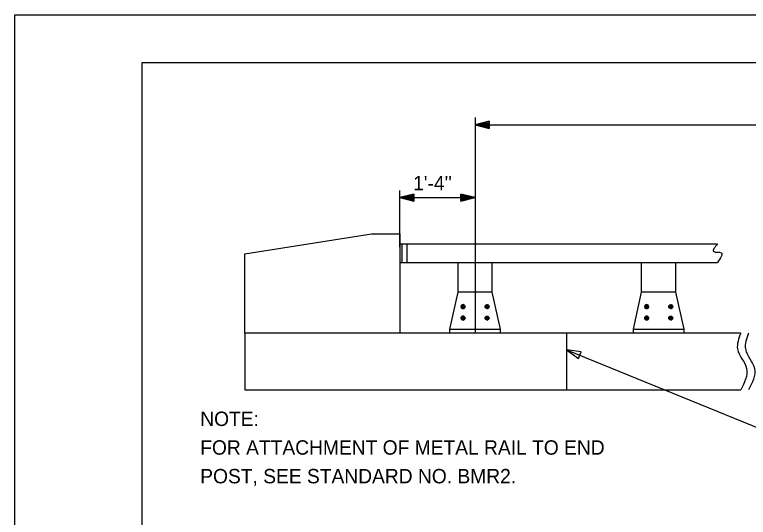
# Model space of a CAD drawing. Extents: x 92201 to 92227, y 89771.2 to 89784.6.
# Drawn here: x 92201.027 to 92204.238, y 89780.688 to 89782.886 of the extents above; entities that cross this region are included whole.
import ezdxf

# ---------------------------------------------------------------- set-up
doc = ezdxf.new("R2010")
doc.units = 0
for name, color, linetype in [('Dimension Lines', 7, 'Continuous'), ('Mis Center Lines', 7, 'Continuous'), ('Mis Object Lines', 7, 'Continuous'), ('Miscellaneous Lines', 7, 'Continuous'), ('Plan Sheet', 7, 'Continuous'), ('Plot Shape', 7, 'Continuous'), ('Rebar Lines', 7, 'Continuous'), ('Structural Steel Lines', 7, 'Continuous'), ('Text', 7, 'Continuous'), ('User Information Notes', 7, 'Continuous')]:
    doc.layers.add(name, color=color, linetype=linetype)

msp = doc.modelspace()

# ---------------------------------------------------------------- linework, layer by layer
at = {"layer": 'Dimension Lines'}
for p, q in [((92203.0418, 89782.4043), (92209.8726, 89782.4043)), ((92202.7121, 89781.8696), (92202.7121, 89782.1178)), ((92202.7121, 89782.0863), (92203.0418, 89782.0863))]:
    msp.add_line(p, q, dxfattribs=at)
for points in [[(92203.1036, 89782.4043), (92203.1036, 89782.4012), (92203.0418, 89782.4043), (92203.1036, 89782.3982), (92203.1036, 89782.3951), (92203.0418, 89782.4043), (92203.1036, 89782.392), (92203.1036, 89782.3889), (92203.0418, 89782.4043), (92203.1036, 89782.4198), (92203.1036, 89782.4167), (92203.0418, 89782.4043), (92203.1036, 89782.4136), (92203.1036, 89782.4105), (92203.0418, 89782.4043), (92203.1036, 89782.4074), (92203.1036, 89782.3889), (92203.1036, 89782.4198), (92203.0418, 89782.4043), (92203.1036, 89782.3889)], [(92202.7739, 89782.0863), (92202.7739, 89782.0832), (92202.7121, 89782.0863), (92202.7739, 89782.0802), (92202.7739, 89782.077), (92202.7121, 89782.0863), (92202.7739, 89782.074), (92202.7739, 89782.0708), (92202.7121, 89782.0863), (92202.7739, 89782.1018), (92202.7739, 89782.0986), (92202.7121, 89782.0863), (92202.7739, 89782.0956), (92202.7739, 89782.0925), (92202.7121, 89782.0863), (92202.7739, 89782.0894), (92202.7739, 89782.0708), (92202.7739, 89782.1018), (92202.7121, 89782.0863), (92202.7739, 89782.0708)], [(92202.98, 89782.0863), (92202.98, 89782.0894), (92203.0418, 89782.0863), (92202.98, 89782.0925), (92202.98, 89782.0956), (92203.0418, 89782.0863), (92202.98, 89782.0986), (92202.98, 89782.1018), (92203.0418, 89782.0863), (92202.98, 89782.0708), (92202.98, 89782.074), (92203.0418, 89782.0863), (92202.98, 89782.077), (92202.98, 89782.0802), (92203.0418, 89782.0863), (92202.98, 89782.0832), (92202.98, 89782.1018), (92202.98, 89782.0708), (92203.0418, 89782.0863), (92202.98, 89782.1018)]]:
    msp.add_lwpolyline(points, dxfattribs=at)
at = {"layer": 'Mis Center Lines'}
msp.add_line((92203.0418, 89782.4358), (92203.0418, 89781.4927), dxfattribs=at)
at = {"layer": 'Mis Object Lines'}
for p, q in [((92202.0346, 89781.4927), (92202.0346, 89781.8408)), ((92202.0346, 89781.4927), (92202.0346, 89781.2454)), ((92204.2043, 89781.4927), (92202.0346, 89781.4927))]:
    msp.add_line(p, q, dxfattribs=at)
for points in [[(92202.0346, 89781.8408), (92202.5884, 89781.9271), (92202.7121, 89781.9271), (92202.7121, 89781.4927)], [(92202.0346, 89781.2454), (92204.2043, 89781.2454)]]:
    msp.add_lwpolyline(points, dxfattribs=at)
for points in [[(92204.2043, 89781.4927), (92204.1904, 89781.4245), (92204.2303, 89781.3386), (92204.2043, 89781.2454)], [(92204.2387, 89781.4927), (92204.2249, 89781.4245), (92204.2648, 89781.3386), (92204.2387, 89781.2454)]]:
    msp.add_spline(points, degree=3, dxfattribs=at)
at = {"layer": 'Miscellaneous Lines'}
for p, q in [((92202.743, 89781.8843), (92204.1029, 89781.8843)), ((92202.743, 89781.8843), (92202.743, 89781.8019)), ((92202.743, 89781.8019), (92204.1029, 89781.8019))]:
    msp.add_line(p, q, dxfattribs=at)
msp.add_spline([(92204.1029, 89781.8843), (92204.0861, 89781.8498), (92204.1184, 89781.8453), (92204.1029, 89781.8019)], degree=3, dxfattribs=at)
at = {"layer": 'Plan Sheet'}
for p, q in [((92201.0266, 89782.8858), (92201.0266, 89782.8858)), ((92201.5853, 89771.5471), (92201.5853, 89782.6771)), ((92201.5853, 89782.6771), (92218.5455, 89782.6771))]:
    msp.add_line(p, q, dxfattribs=at)
at = {"layer": 'Plot Shape'}
msp.add_lwpolyline([(92201.0266, 89782.8858), (92218.5501, 89782.8858), (92218.5501, 89771.2258), (92201.0266, 89771.2258)], close=True, dxfattribs=at)
at = {"layer": 'Rebar Lines'}
for points in [[(92202.9891, 89781.6182), (92202.9857, 89781.6176), (92202.9829, 89781.6157), (92202.981, 89781.6128), (92202.9803, 89781.6095), (92202.981, 89781.6061), (92202.9829, 89781.6033), (92202.9857, 89781.6015), (92202.9891, 89781.6008), (92202.9923, 89781.6015), (92202.9952, 89781.6033), (92202.9971, 89781.6061), (92202.9977, 89781.6095), (92202.9971, 89781.6128), (92202.9952, 89781.6156), (92202.9924, 89781.6176), (92202.9891, 89781.6182), (92202.9891, 89781.6095), (92202.9891, 89781.6008), (92202.9857, 89781.6015), (92202.9891, 89781.6095), (92202.9829, 89781.6033), (92202.981, 89781.6061), (92202.9891, 89781.6095), (92202.9803, 89781.6095), (92202.981, 89781.6128), (92202.9891, 89781.6095), (92202.9829, 89781.6157), (92202.9857, 89781.6176), (92202.9891, 89781.6095), (92202.9924, 89781.6176), (92202.9952, 89781.6156), (92202.9891, 89781.6095), (92202.9971, 89781.6128), (92202.9977, 89781.6095), (92202.9891, 89781.6095), (92202.9971, 89781.6061), (92202.9952, 89781.6033), (92202.9891, 89781.6095), (92202.9923, 89781.6015)], [(92203.0946, 89781.6182), (92203.098, 89781.6176), (92203.1008, 89781.6157), (92203.1027, 89781.6128), (92203.1033, 89781.6095), (92203.1027, 89781.6061), (92203.1008, 89781.6033), (92203.098, 89781.6015), (92203.0946, 89781.6008), (92203.0913, 89781.6015), (92203.0885, 89781.6033), (92203.0866, 89781.6061), (92203.0859, 89781.6095), (92203.0866, 89781.6128), (92203.0884, 89781.6156), (92203.0912, 89781.6176), (92203.0946, 89781.6182), (92203.0946, 89781.6095), (92203.0946, 89781.6008), (92203.098, 89781.6015), (92203.0946, 89781.6095), (92203.1008, 89781.6033), (92203.1027, 89781.6061), (92203.0946, 89781.6095), (92203.1033, 89781.6095), (92203.1027, 89781.6128), (92203.0946, 89781.6095), (92203.1008, 89781.6157), (92203.098, 89781.6176), (92203.0946, 89781.6095), (92203.0912, 89781.6176), (92203.0884, 89781.6156), (92203.0946, 89781.6095), (92203.0866, 89781.6128), (92203.0859, 89781.6095), (92203.0946, 89781.6095), (92203.0866, 89781.6061), (92203.0885, 89781.6033), (92203.0946, 89781.6095), (92203.0913, 89781.6015)], [(92203.7928, 89781.6182), (92203.7894, 89781.6176), (92203.7866, 89781.6157), (92203.7847, 89781.6128), (92203.7841, 89781.6095), (92203.7847, 89781.6061), (92203.7866, 89781.6033), (92203.7894, 89781.6015), (92203.7928, 89781.6008), (92203.7961, 89781.6015), (92203.799, 89781.6033), (92203.8008, 89781.6061), (92203.8015, 89781.6095), (92203.8008, 89781.6128), (92203.799, 89781.6156), (92203.7961, 89781.6176), (92203.7928, 89781.6182), (92203.7928, 89781.6095), (92203.7928, 89781.6008), (92203.7894, 89781.6015), (92203.7928, 89781.6095), (92203.7866, 89781.6033), (92203.7847, 89781.6061), (92203.7928, 89781.6095), (92203.7841, 89781.6095), (92203.7847, 89781.6128), (92203.7928, 89781.6095), (92203.7866, 89781.6157), (92203.7894, 89781.6176), (92203.7928, 89781.6095), (92203.7961, 89781.6176), (92203.799, 89781.6156), (92203.7928, 89781.6095), (92203.8008, 89781.6128), (92203.8015, 89781.6095), (92203.7928, 89781.6095), (92203.8008, 89781.6061), (92203.799, 89781.6033), (92203.7928, 89781.6095), (92203.7961, 89781.6015)], [(92203.8983, 89781.6182), (92203.9017, 89781.6176), (92203.9045, 89781.6157), (92203.9065, 89781.6128), (92203.9071, 89781.6095), (92203.9065, 89781.6061), (92203.9045, 89781.6033), (92203.9017, 89781.6015), (92203.8983, 89781.6008), (92203.8951, 89781.6015), (92203.8922, 89781.6033), (92203.8903, 89781.6061), (92203.8897, 89781.6095), (92203.8903, 89781.6128), (92203.8922, 89781.6156), (92203.8949, 89781.6176), (92203.8983, 89781.6182), (92203.8983, 89781.6095), (92203.8983, 89781.6008), (92203.9017, 89781.6015), (92203.8983, 89781.6095), (92203.9045, 89781.6033), (92203.9065, 89781.6061), (92203.8983, 89781.6095), (92203.9071, 89781.6095), (92203.9065, 89781.6128), (92203.8983, 89781.6095), (92203.9045, 89781.6157), (92203.9017, 89781.6176), (92203.8983, 89781.6095), (92203.8949, 89781.6176), (92203.8922, 89781.6156), (92203.8983, 89781.6095), (92203.8903, 89781.6128), (92203.8897, 89781.6095), (92203.8983, 89781.6095), (92203.8903, 89781.6061), (92203.8922, 89781.6033), (92203.8983, 89781.6095), (92203.8951, 89781.6015)], [(92202.9891, 89781.568), (92202.9857, 89781.5673), (92202.9829, 89781.5654), (92202.981, 89781.5626), (92202.9803, 89781.5592), (92202.981, 89781.5559), (92202.9829, 89781.5531), (92202.9857, 89781.5512), (92202.9891, 89781.5506), (92202.9923, 89781.5512), (92202.9952, 89781.5531), (92202.9971, 89781.5559), (92202.9977, 89781.5592), (92202.9971, 89781.5626), (92202.9952, 89781.5654), (92202.9924, 89781.5673), (92202.9891, 89781.568), (92202.9891, 89781.5592), (92202.9891, 89781.5506), (92202.9857, 89781.5512), (92202.9891, 89781.5592), (92202.9829, 89781.5531), (92202.981, 89781.5559), (92202.9891, 89781.5592), (92202.9803, 89781.5592), (92202.981, 89781.5626), (92202.9891, 89781.5592), (92202.9829, 89781.5654), (92202.9857, 89781.5673), (92202.9891, 89781.5592), (92202.9924, 89781.5673), (92202.9952, 89781.5654), (92202.9891, 89781.5592), (92202.9971, 89781.5626), (92202.9977, 89781.5592), (92202.9891, 89781.5592), (92202.9971, 89781.5559), (92202.9952, 89781.5531), (92202.9891, 89781.5592), (92202.9923, 89781.5512)], [(92203.0946, 89781.568), (92203.098, 89781.5673), (92203.1008, 89781.5654), (92203.1027, 89781.5626), (92203.1033, 89781.5592), (92203.1027, 89781.5559), (92203.1008, 89781.5531), (92203.098, 89781.5512), (92203.0946, 89781.5506), (92203.0913, 89781.5512), (92203.0885, 89781.5531), (92203.0866, 89781.5559), (92203.0859, 89781.5592), (92203.0866, 89781.5626), (92203.0884, 89781.5654), (92203.0912, 89781.5673), (92203.0946, 89781.568), (92203.0946, 89781.5592), (92203.0946, 89781.5506), (92203.098, 89781.5512), (92203.0946, 89781.5592), (92203.1008, 89781.5531), (92203.1027, 89781.5559), (92203.0946, 89781.5592), (92203.1033, 89781.5592), (92203.1027, 89781.5626), (92203.0946, 89781.5592), (92203.1008, 89781.5654), (92203.098, 89781.5673), (92203.0946, 89781.5592), (92203.0912, 89781.5673), (92203.0884, 89781.5654), (92203.0946, 89781.5592), (92203.0866, 89781.5626), (92203.0859, 89781.5592), (92203.0946, 89781.5592), (92203.0866, 89781.5559), (92203.0885, 89781.5531), (92203.0946, 89781.5592), (92203.0913, 89781.5512)], [(92203.7928, 89781.568), (92203.7894, 89781.5673), (92203.7866, 89781.5654), (92203.7847, 89781.5626), (92203.7841, 89781.5592), (92203.7847, 89781.5559), (92203.7866, 89781.5531), (92203.7894, 89781.5512), (92203.7928, 89781.5506), (92203.7961, 89781.5512), (92203.799, 89781.5531), (92203.8008, 89781.5559), (92203.8015, 89781.5592), (92203.8008, 89781.5626), (92203.799, 89781.5654), (92203.7961, 89781.5673), (92203.7928, 89781.568), (92203.7928, 89781.5592), (92203.7928, 89781.5506), (92203.7894, 89781.5512), (92203.7928, 89781.5592), (92203.7866, 89781.5531), (92203.7847, 89781.5559), (92203.7928, 89781.5592), (92203.7841, 89781.5592), (92203.7847, 89781.5626), (92203.7928, 89781.5592), (92203.7866, 89781.5654), (92203.7894, 89781.5673), (92203.7928, 89781.5592), (92203.7961, 89781.5673), (92203.799, 89781.5654), (92203.7928, 89781.5592), (92203.8008, 89781.5626), (92203.8015, 89781.5592), (92203.7928, 89781.5592), (92203.8008, 89781.5559), (92203.799, 89781.5531), (92203.7928, 89781.5592), (92203.7961, 89781.5512)], [(92203.8983, 89781.568), (92203.9017, 89781.5673), (92203.9045, 89781.5654), (92203.9065, 89781.5626), (92203.9071, 89781.5592), (92203.9065, 89781.5559), (92203.9045, 89781.5531), (92203.9017, 89781.5512), (92203.8983, 89781.5506), (92203.8951, 89781.5512), (92203.8922, 89781.5531), (92203.8903, 89781.5559), (92203.8897, 89781.5592), (92203.8903, 89781.5626), (92203.8922, 89781.5654), (92203.8949, 89781.5673), (92203.8983, 89781.568), (92203.8983, 89781.5592), (92203.8983, 89781.5506), (92203.9017, 89781.5512), (92203.8983, 89781.5592), (92203.9045, 89781.5531), (92203.9065, 89781.5559), (92203.8983, 89781.5592), (92203.9071, 89781.5592), (92203.9065, 89781.5626), (92203.8983, 89781.5592), (92203.9045, 89781.5654), (92203.9017, 89781.5673), (92203.8983, 89781.5592), (92203.8949, 89781.5673), (92203.8922, 89781.5654), (92203.8983, 89781.5592), (92203.8903, 89781.5626), (92203.8897, 89781.5592), (92203.8983, 89781.5592), (92203.8903, 89781.5559), (92203.8922, 89781.5531), (92203.8983, 89781.5592), (92203.8951, 89781.5512)]]:
    msp.add_lwpolyline(points, dxfattribs=at)
at = {"layer": 'Structural Steel Lines'}
for p, q in [((92202.7121, 89781.8843), (92202.7224, 89781.8843)), ((92202.7224, 89781.8019), (92202.7224, 89781.8843)), ((92202.7224, 89781.8843), (92202.743, 89781.8843)), ((92202.7121, 89781.8019), (92202.7224, 89781.8019)), ((92202.7224, 89781.8019), (92202.743, 89781.8019)), ((92202.9671, 89781.6733), (92202.9671, 89781.8019)), ((92203.1165, 89781.6733), (92203.1165, 89781.8019)), ((92203.7708, 89781.6733), (92203.7708, 89781.8019)), ((92203.9203, 89781.6733), (92203.9203, 89781.8019)), ((92202.931, 89781.5107), (92202.9671, 89781.6733)), ((92203.1165, 89781.6733), (92202.9671, 89781.6733)), ((92203.1526, 89781.5107), (92203.1165, 89781.6733)), ((92203.7348, 89781.5107), (92203.7708, 89781.6733)), ((92203.9203, 89781.6733), (92203.7708, 89781.6733)), ((92203.9564, 89781.5107), (92203.9203, 89781.6733)), ((92202.931, 89781.4927), (92202.931, 89781.5107)), ((92202.931, 89781.5107), (92203.1526, 89781.5107)), ((92203.1526, 89781.4927), (92203.1526, 89781.5107)), ((92203.7348, 89781.4927), (92203.7348, 89781.5107)), ((92203.7348, 89781.5107), (92203.9564, 89781.5107)), ((92203.9564, 89781.4927), (92203.9564, 89781.5107))]:
    msp.add_line(p, q, dxfattribs=at)
at = {"layer": 'User Information Notes'}
for p, q in [((92201.5853, 89782.6771), (92201.5853, 89782.6771)), ((92203.4426, 89781.4927), (92203.4426, 89781.2454))]:
    msp.add_line(p, q, dxfattribs=at)
msp.add_lwpolyline([(92203.4426, 89781.4207), (92204.3334, 89781.058), (92204.422, 89781.058)], dxfattribs=at)
msp.add_lwpolyline([(92203.4426, 89781.4207), (92203.4946, 89781.3827), (92203.5064, 89781.4116)], close=True, dxfattribs=at)

# ---------------------------------------------------------------- texts
at = {"layer": 'Text'}
for s, height, p in [("1'-4''", 0.06292, (92202.7706, 89782.1178)), ('NOTE:', 0.06286, (92201.8388, 89781.0875)), ('FOR ATTACHMENT OF METAL RAIL TO END', 0.062865, (92201.8388, 89780.9621)), ('POST, SEE STANDARD NO. BMR2.', 0.062865, (92201.8388, 89780.8368))]:
    msp.add_text(s, height=height, dxfattribs=at).set_placement(p)

doc.saveas('drawing.dxf')
